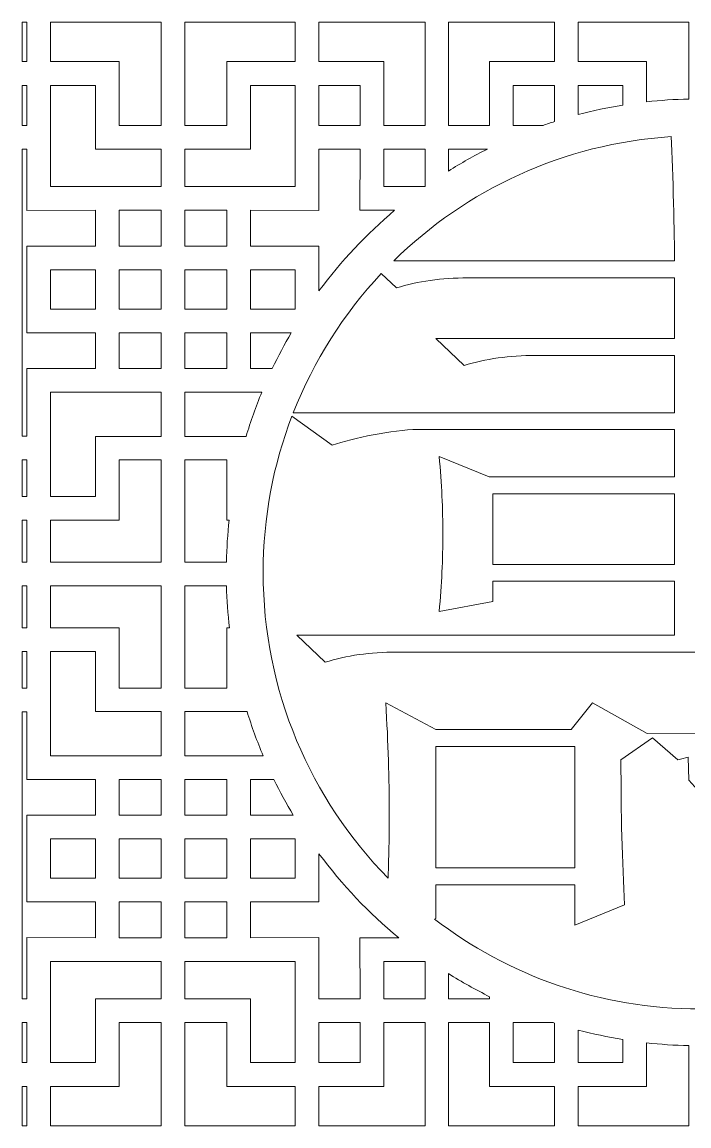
# Model space of a CAD drawing. Header units: centimetres. Extents: x -193 to 324, y -200 to 64.
# Drawn here: x 221.3 to 272, y -110 to -26.1 of the extents above; entities that cross this region are included whole.
import ezdxf

# ---------------------------------------------------------------- set-up
doc = ezdxf.new("R2010")
doc.units = ezdxf.units.CM
doc.header["$MEASUREMENT"] = 0
doc.layers.add('layer 1', color=7, linetype='Continuous')

msp = doc.modelspace()

# ---------------------------------------------------------------- linework, layer by layer
at = {"layer": 'layer 1', "color": 114, "lineweight": 9}
for points, knots in [([(221.34187, -26.0964), (221.34187, -26.0964), (221.70796, -26.09637), (221.70796, -26.09637), (221.70796, -26.09637), (221.70796, -26.09637), (221.70796, -29.10637), (221.70796, -29.10637), (221.70796, -29.10637), (221.70796, -29.10637), (221.34187, -29.10638), (221.34187, -29.10638), (221.34187, -29.10638), (221.34187, -29.10638), (221.34187, -26.0964), (221.34187, -26.0964)], [0, 0, 0, 0, 0.2, 0.2, 0.2, 0.2, 0.4, 0.4, 0.4, 0.4, 0.6, 0.6, 0.6, 0.6, 1, 1, 1, 1]), ([(231.91296, -26.09637), (231.91296, -26.09637), (231.91296, -33.95137), (231.91296, -33.95137), (231.91296, -33.95137), (231.91296, -33.95137), (228.71296, -33.95137), (228.71296, -33.95137), (228.71296, -33.95137), (228.71296, -33.95137), (228.71546, -29.10637), (228.71546, -29.10637), (228.71546, -29.10637), (228.71546, -29.10637), (223.51046, -29.10637), (223.51046, -29.10637), (223.51046, -29.10637), (223.51046, -29.10637), (223.51046, -26.09637), (223.51046, -26.09637), (223.51046, -26.09637), (223.51046, -26.09637), (231.91296, -26.09637), (231.91296, -26.09637)], [0, 0, 0, 0, 0.14285714, 0.14285714, 0.14285714, 0.14285714, 0.28571429, 0.28571429, 0.28571429, 0.28571429, 0.42857143, 0.42857143, 0.42857143, 0.42857143, 0.57142857, 0.57142857, 0.57142857, 0.57142857, 0.71428571, 0.71428571, 0.71428571, 0.71428571, 1, 1, 1, 1]), ([(233.71252, -26.09637), (233.71252, -26.09637), (233.71252, -33.95137), (233.71252, -33.95137), (233.71252, -33.95137), (233.71252, -33.95137), (236.91252, -33.95137), (236.91252, -33.95137), (236.91252, -33.95137), (236.91252, -33.95137), (236.91002, -29.10637), (236.91002, -29.10637), (236.91002, -29.10637), (236.91002, -29.10637), (242.11502, -29.10637), (242.11502, -29.10637), (242.11502, -29.10637), (242.11502, -29.10637), (242.11502, -26.09637), (242.11502, -26.09637), (242.11502, -26.09637), (242.11502, -26.09637), (233.71252, -26.09637), (233.71252, -26.09637)], [0, 0, 0, 0, 0.14285714, 0.14285714, 0.14285714, 0.14285714, 0.28571429, 0.28571429, 0.28571429, 0.28571429, 0.42857143, 0.42857143, 0.42857143, 0.42857143, 0.57142857, 0.57142857, 0.57142857, 0.57142857, 0.71428571, 0.71428571, 0.71428571, 0.71428571, 1, 1, 1, 1]), ([(251.98002, -26.09637), (251.98002, -26.09637), (251.98002, -33.95137), (251.98002, -33.95137), (251.98002, -33.95137), (251.98002, -33.95137), (248.84751, -33.95137), (248.84751, -33.95137), (248.84751, -33.95137), (248.84751, -33.95137), (248.85002, -29.10637), (248.85002, -29.10637), (248.85002, -29.10637), (248.85002, -29.10637), (243.91752, -29.10637), (243.91752, -29.10637), (243.91752, -29.10637), (243.91752, -29.10637), (243.91752, -26.09637), (243.91752, -26.09637), (243.91752, -26.09637), (243.91752, -26.09637), (251.98002, -26.09637), (251.98002, -26.09637)], [0, 0, 0, 0, 0.14285714, 0.14285714, 0.14285714, 0.14285714, 0.28571429, 0.28571429, 0.28571429, 0.28571429, 0.42857143, 0.42857143, 0.42857143, 0.42857143, 0.57142857, 0.57142857, 0.57142857, 0.57142857, 0.71428571, 0.71428571, 0.71428571, 0.71428571, 1, 1, 1, 1]), ([(256.89002, -29.10637), (256.89002, -29.10637), (256.89002, -33.95137), (256.89002, -33.95137), (256.89002, -33.95137), (256.89002, -33.95137), (253.76002, -33.95137), (253.76002, -33.95137), (253.76002, -33.95137), (253.76002, -33.95137), (253.76002, -26.09637), (253.76002, -26.09637), (253.76002, -26.09637), (253.76002, -26.09637), (261.82252, -26.09637), (261.82252, -26.09637), (261.82252, -26.09637), (261.82252, -26.09637), (261.82252, -29.10637), (261.82252, -29.10637), (261.82252, -29.10637), (261.82252, -29.10637), (256.89002, -29.10637), (256.89002, -29.10637)], [0, 0, 0, 0, 0.14285714, 0.14285714, 0.14285714, 0.14285714, 0.28571429, 0.28571429, 0.28571429, 0.28571429, 0.42857143, 0.42857143, 0.42857143, 0.42857143, 0.57142857, 0.57142857, 0.57142857, 0.57142857, 0.71428571, 0.71428571, 0.71428571, 0.71428571, 1, 1, 1, 1]), ([(272.02752, -31.94559), (272.02752, -31.94559), (272.02752, -26.09637), (272.02752, -26.09637), (272.02752, -26.09637), (272.02752, -26.09637), (263.62502, -26.09637), (263.62502, -26.09637), (263.62502, -26.09637), (263.62502, -26.09637), (263.62502, -29.10637), (263.62502, -29.10637), (263.62502, -29.10637), (263.62502, -29.10637), (268.83001, -29.10637), (268.83001, -29.10637), (268.83001, -29.10637), (268.83001, -29.10637), (268.82842, -32.16029), (268.82842, -32.16029), (268.82842, -32.16029), (269.88173, -32.04259), (270.94878, -31.97037), (272.02752, -31.94559)], [0, 0, 0, 0, 0.14285714, 0.14285714, 0.14285714, 0.14285714, 0.28571429, 0.28571429, 0.28571429, 0.28571429, 0.42857143, 0.42857143, 0.42857143, 0.42857143, 0.57142857, 0.57142857, 0.57142857, 0.57142857, 0.71428571, 0.71428571, 0.71428571, 0.71428571, 1, 1, 1, 1]), ([(221.34187, -30.90637), (221.34187, -30.90637), (221.70796, -30.90637), (221.70796, -30.90637), (221.70796, -30.90637), (221.70796, -30.90637), (221.70796, -33.95387), (221.70796, -33.95387), (221.70796, -33.95387), (221.70796, -33.95387), (221.34187, -33.95387), (221.34187, -33.95387), (221.34187, -33.95387), (221.34187, -33.95387), (221.34187, -30.90637), (221.34187, -30.90637)], [0, 0, 0, 0, 0.2, 0.2, 0.2, 0.2, 0.4, 0.4, 0.4, 0.4, 0.6, 0.6, 0.6, 0.6, 1, 1, 1, 1]), ([(226.91296, -35.75387), (226.91296, -35.75387), (231.91296, -35.74887), (231.91296, -35.74887), (231.91296, -35.74887), (231.91296, -35.74887), (231.91296, -38.60887), (231.91296, -38.60887), (231.91296, -38.60887), (231.91296, -38.60887), (223.51046, -38.60887), (223.51046, -38.60887), (223.51046, -38.60887), (223.51046, -38.60887), (223.51046, -30.90637), (223.51046, -30.90637), (223.51046, -30.90637), (223.51046, -30.90637), (226.91296, -30.90637), (226.91296, -30.90637), (226.91296, -30.90637), (226.91296, -30.90637), (226.91296, -35.75387), (226.91296, -35.75387)], [0, 0, 0, 0, 0.14285714, 0.14285714, 0.14285714, 0.14285714, 0.28571429, 0.28571429, 0.28571429, 0.28571429, 0.42857143, 0.42857143, 0.42857143, 0.42857143, 0.57142857, 0.57142857, 0.57142857, 0.57142857, 0.71428571, 0.71428571, 0.71428571, 0.71428571, 1, 1, 1, 1]), ([(238.71252, -35.75387), (238.71252, -35.75387), (233.71252, -35.74887), (233.71252, -35.74887), (233.71252, -35.74887), (233.71252, -35.74887), (233.71252, -38.60887), (233.71252, -38.60887), (233.71252, -38.60887), (233.71252, -38.60887), (242.11502, -38.60887), (242.11502, -38.60887), (242.11502, -38.60887), (242.11502, -38.60887), (242.11502, -30.90637), (242.11502, -30.90637), (242.11502, -30.90637), (242.11502, -30.90637), (238.71252, -30.90637), (238.71252, -30.90637), (238.71252, -30.90637), (238.71252, -30.90637), (238.71252, -35.75387), (238.71252, -35.75387)], [0, 0, 0, 0, 0.14285714, 0.14285714, 0.14285714, 0.14285714, 0.28571429, 0.28571429, 0.28571429, 0.28571429, 0.42857143, 0.42857143, 0.42857143, 0.42857143, 0.57142857, 0.57142857, 0.57142857, 0.57142857, 0.71428571, 0.71428571, 0.71428571, 0.71428571, 1, 1, 1, 1]), ([(247.05002, -33.95387), (247.05002, -33.95387), (243.91752, -33.95387), (243.91752, -33.95387), (243.91752, -33.95387), (243.91752, -33.95387), (243.91752, -30.90637), (243.91752, -30.90637), (243.91752, -30.90637), (243.91752, -30.90637), (247.05002, -30.90637), (247.05002, -30.90637), (247.05002, -30.90637), (247.05002, -30.90637), (247.05002, -33.95387), (247.05002, -33.95387)], [0, 0, 0, 0, 0.2, 0.2, 0.2, 0.2, 0.4, 0.4, 0.4, 0.4, 0.6, 0.6, 0.6, 0.6, 1, 1, 1, 1]), ([(261.82455, -33.66255), (261.82455, -33.66255), (261.82252, -30.90637), (261.82252, -30.90637), (261.82252, -30.90637), (261.82252, -30.90637), (258.69002, -30.90637), (258.69002, -30.90637), (258.69002, -30.90637), (258.69002, -30.90637), (258.69002, -33.95387), (258.69002, -33.95387), (258.69002, -33.95387), (258.69002, -33.95387), (260.95829, -33.95387), (260.95829, -33.95387), (260.95829, -33.95387), (261.2454, -33.85321), (261.53418, -33.75608), (261.82455, -33.66255)], [0, 0, 0, 0, 0.16666667, 0.16666667, 0.16666667, 0.16666667, 0.33333333, 0.33333333, 0.33333333, 0.33333333, 0.5, 0.5, 0.5, 0.5, 0.66666667, 0.66666667, 0.66666667, 0.66666667, 1, 1, 1, 1]), ([(267.02752, -32.4079), (265.87457, -32.59612), (264.74001, -32.83895), (263.6266, -33.13398), (263.6266, -33.13398), (263.6266, -33.13398), (263.62502, -30.90637), (263.62502, -30.90637), (263.62502, -30.90637), (263.62502, -30.90637), (267.02752, -30.90637), (267.02752, -30.90637), (267.02752, -30.90637), (267.02752, -30.90637), (267.02752, -32.4079), (267.02752, -32.4079)], [0, 0, 0, 0, 0.2, 0.2, 0.2, 0.2, 0.4, 0.4, 0.4, 0.4, 0.6, 0.6, 0.6, 0.6, 1, 1, 1, 1]), ([(270.68784, -34.80647), (270.83385, -37.48678), (270.94625, -42.45792), (270.94625, -44.25789), (270.94625, -44.25789), (270.94625, -44.25789), (249.59953, -44.25777), (249.59953, -44.25777), (249.59953, -44.25777), (255.10648, -38.8452), (262.49242, -35.33827), (270.68784, -34.80647)], [0, 0, 0, 0, 0.25, 0.25, 0.25, 0.25, 0.5, 0.5, 0.5, 0.5, 1, 1, 1, 1]), ([(221.34187, -35.74884), (221.34187, -35.74884), (221.70796, -35.74887), (221.70796, -35.74887), (221.70796, -35.74887), (221.70796, -35.74887), (221.70796, -40.41137), (221.70796, -40.41137), (221.70796, -40.41137), (221.70796, -40.41137), (226.91296, -40.40888), (226.91296, -40.40888), (226.91296, -40.40888), (226.91296, -40.40888), (226.91296, -43.12888), (226.91296, -43.12888), (226.91296, -43.12888), (226.91296, -43.12888), (221.70796, -43.12887), (221.70796, -43.12887), (221.70796, -43.12887), (221.70796, -43.12887), (221.70796, -49.72388), (221.70796, -49.72388), (221.70796, -49.72388), (221.70796, -49.72388), (226.91296, -49.72387), (226.91296, -49.72387), (226.91296, -49.72387), (226.91296, -49.72387), (226.91296, -52.43638), (226.91296, -52.43638), (226.91296, -52.43638), (226.91296, -52.43638), (221.70796, -52.43638), (221.70796, -52.43638), (221.70796, -52.43638), (221.70796, -52.43638), (221.70796, -57.57388), (221.70796, -57.57388), (221.70796, -57.57388), (221.70796, -57.57388), (221.34187, -57.57388), (221.34187, -57.57388), (221.34187, -57.57388), (221.34187, -57.57388), (221.34187, -35.74884), (221.34187, -35.74884)], [0, 0, 0, 0, 0.07692308, 0.07692308, 0.07692308, 0.07692308, 0.15384615, 0.15384615, 0.15384615, 0.15384615, 0.23076923, 0.23076923, 0.23076923, 0.23076923, 0.30769231, 0.30769231, 0.30769231, 0.30769231, 0.38461538, 0.38461538, 0.38461538, 0.38461538, 0.46153846, 0.46153846, 0.46153846, 0.46153846, 0.53846154, 0.53846154, 0.53846154, 0.53846154, 0.61538462, 0.61538462, 0.61538462, 0.61538462, 0.69230769, 0.69230769, 0.69230769, 0.69230769, 0.76923077, 0.76923077, 0.76923077, 0.76923077, 0.84615385, 0.84615385, 0.84615385, 0.84615385, 1, 1, 1, 1]), ([(249.6703, -40.40888), (249.6703, -40.40888), (247.03255, -40.40888), (247.03255, -40.40888), (247.03255, -40.40888), (247.03255, -40.40888), (247.04502, -35.74887), (247.04502, -35.74887), (247.04502, -35.74887), (247.04502, -35.74887), (243.91752, -35.74887), (243.91752, -35.74887), (243.91752, -35.74887), (243.91752, -35.74887), (243.91752, -40.41137), (243.91752, -40.41137), (243.91752, -40.41137), (243.91752, -40.41137), (238.71252, -40.40888), (238.71252, -40.40888), (238.71252, -40.40888), (238.71252, -40.40888), (238.71252, -43.12888), (238.71252, -43.12888), (238.71252, -43.12888), (238.71252, -43.12888), (243.91752, -43.12887), (243.91752, -43.12887), (243.91752, -43.12887), (243.91752, -43.12887), (243.9175, -46.5387), (243.9175, -46.5387), (243.9175, -46.5387), (245.59121, -44.27803), (247.5234, -42.2202), (249.6703, -40.40888)], [0, 0, 0, 0, 0.1, 0.1, 0.1, 0.1, 0.2, 0.2, 0.2, 0.2, 0.3, 0.3, 0.3, 0.3, 0.4, 0.4, 0.4, 0.4, 0.5, 0.5, 0.5, 0.5, 0.6, 0.6, 0.6, 0.6, 0.7, 0.7, 0.7, 0.7, 0.8, 0.8, 0.8, 0.8, 1, 1, 1, 1]), ([(251.98002, -38.61137), (251.98002, -38.61137), (248.84752, -38.61137), (248.84752, -38.61137), (248.84752, -38.61137), (248.84752, -38.61137), (248.84752, -35.75387), (248.84752, -35.75387), (248.84752, -35.75387), (248.84752, -35.75387), (251.98002, -35.75387), (251.98002, -35.75387), (251.98002, -35.75387), (251.98002, -35.75387), (251.98002, -38.61137), (251.98002, -38.61137)], [0, 0, 0, 0, 0.2, 0.2, 0.2, 0.2, 0.4, 0.4, 0.4, 0.4, 0.6, 0.6, 0.6, 0.6, 1, 1, 1, 1]), ([(256.72032, -35.75383), (256.72032, -35.75383), (253.76002, -35.75387), (253.76002, -35.75387), (253.76002, -35.75387), (253.76002, -35.75387), (253.75999, -37.42249), (253.75999, -37.42249), (253.75999, -37.42249), (254.71742, -36.82153), (255.70514, -36.26436), (256.72032, -35.75383)], [0, 0, 0, 0, 0.25, 0.25, 0.25, 0.25, 0.5, 0.5, 0.5, 0.5, 1, 1, 1, 1]), ([(228.71296, -43.13137), (228.71296, -43.13137), (231.91296, -43.13137), (231.91296, -43.13137), (231.91296, -43.13137), (231.91296, -43.13137), (231.91296, -40.40888), (231.91296, -40.40888), (231.91296, -40.40888), (231.91296, -40.40888), (228.71296, -40.40888), (228.71296, -40.40888), (228.71296, -40.40888), (228.71296, -40.40888), (228.71296, -43.13137), (228.71296, -43.13137)], [0, 0, 0, 0, 0.2, 0.2, 0.2, 0.2, 0.4, 0.4, 0.4, 0.4, 0.6, 0.6, 0.6, 0.6, 1, 1, 1, 1]), ([(236.91252, -43.13137), (236.91252, -43.13137), (233.71252, -43.13137), (233.71252, -43.13137), (233.71252, -43.13137), (233.71252, -43.13137), (233.71252, -40.40888), (233.71252, -40.40888), (233.71252, -40.40888), (233.71252, -40.40888), (236.91252, -40.40888), (236.91252, -40.40888), (236.91252, -40.40888), (236.91252, -40.40888), (236.91252, -43.13137), (236.91252, -43.13137)], [0, 0, 0, 0, 0.2, 0.2, 0.2, 0.2, 0.4, 0.4, 0.4, 0.4, 0.6, 0.6, 0.6, 0.6, 1, 1, 1, 1]), ([(223.51046, -47.92387), (223.51046, -47.92387), (226.91796, -47.92387), (226.91796, -47.92387), (226.91796, -47.92387), (226.91796, -47.92387), (226.91796, -44.93388), (226.91796, -44.93388), (226.91796, -44.93388), (226.91796, -44.93388), (223.51046, -44.93388), (223.51046, -44.93388), (223.51046, -44.93388), (223.51046, -44.93388), (223.51046, -47.92387), (223.51046, -47.92387)], [0, 0, 0, 0, 0.2, 0.2, 0.2, 0.2, 0.4, 0.4, 0.4, 0.4, 0.6, 0.6, 0.6, 0.6, 1, 1, 1, 1]), ([(228.71296, -47.92387), (228.71296, -47.92387), (231.91296, -47.92387), (231.91296, -47.92387), (231.91296, -47.92387), (231.91296, -47.92387), (231.91296, -44.92888), (231.91296, -44.92888), (231.91296, -44.92888), (231.91296, -44.92888), (228.71296, -44.92888), (228.71296, -44.92888), (228.71296, -44.92888), (228.71296, -44.92888), (228.71296, -47.92387), (228.71296, -47.92387)], [0, 0, 0, 0, 0.2, 0.2, 0.2, 0.2, 0.4, 0.4, 0.4, 0.4, 0.6, 0.6, 0.6, 0.6, 1, 1, 1, 1]), ([(236.91252, -47.92387), (236.91252, -47.92387), (233.71252, -47.92387), (233.71252, -47.92387), (233.71252, -47.92387), (233.71252, -47.92387), (233.71252, -44.92888), (233.71252, -44.92888), (233.71252, -44.92888), (233.71252, -44.92888), (236.91252, -44.92888), (236.91252, -44.92888), (236.91252, -44.92888), (236.91252, -44.92888), (236.91252, -47.92387), (236.91252, -47.92387)], [0, 0, 0, 0, 0.2, 0.2, 0.2, 0.2, 0.4, 0.4, 0.4, 0.4, 0.6, 0.6, 0.6, 0.6, 1, 1, 1, 1]), ([(242.11502, -47.92387), (242.11502, -47.92387), (238.70752, -47.92387), (238.70752, -47.92387), (238.70752, -47.92387), (238.70752, -47.92387), (238.70752, -44.93388), (238.70752, -44.93388), (238.70752, -44.93388), (238.70752, -44.93388), (242.11502, -44.93388), (242.11502, -44.93388), (242.11502, -44.93388), (242.11502, -44.93388), (242.11502, -47.92387), (242.11502, -47.92387)], [0, 0, 0, 0, 0.2, 0.2, 0.2, 0.2, 0.4, 0.4, 0.4, 0.4, 0.6, 0.6, 0.6, 0.6, 1, 1, 1, 1]), ([(241.95904, -55.79782), (241.95904, -55.79782), (270.94625, -55.79782), (270.94625, -55.79782), (270.94625, -55.79782), (270.94625, -55.79782), (270.94625, -51.44437), (270.94625, -51.44437), (270.94625, -51.44437), (270.94625, -51.44437), (260.37716, -51.44437), (260.37716, -51.44437), (260.37716, -51.44437), (258.38823, -51.44437), (256.58431, -51.69595), (254.95385, -52.21005), (254.95385, -52.21005), (254.95385, -52.21005), (252.79146, -50.16459), (252.79146, -50.16459), (252.79146, -50.16459), (252.79146, -50.16459), (270.94625, -50.16459), (270.94625, -50.16459), (270.94625, -50.16459), (270.94625, -50.16459), (270.94625, -45.54862), (270.94625, -45.54862), (270.94625, -45.54862), (270.94625, -45.54862), (255.23138, -45.54862), (255.23138, -45.54862), (255.23138, -45.54862), (253.24244, -45.54862), (251.42696, -45.8002), (249.80807, -46.3143), (249.80807, -46.3143), (249.80807, -46.3143), (248.65573, -45.22367), (248.65573, -45.22367), (248.65573, -45.22367), (245.80042, -48.26643), (243.51199, -51.84738), (241.95904, -55.79782)], [0, 0, 0, 0, 0.08333333, 0.08333333, 0.08333333, 0.08333333, 0.16666667, 0.16666667, 0.16666667, 0.16666667, 0.25, 0.25, 0.25, 0.25, 0.33333333, 0.33333333, 0.33333333, 0.33333333, 0.41666667, 0.41666667, 0.41666667, 0.41666667, 0.5, 0.5, 0.5, 0.5, 0.58333333, 0.58333333, 0.58333333, 0.58333333, 0.66666667, 0.66666667, 0.66666667, 0.66666667, 0.75, 0.75, 0.75, 0.75, 0.83333333, 0.83333333, 0.83333333, 0.83333333, 1, 1, 1, 1]), ([(228.71296, -52.43887), (228.71296, -52.43887), (231.91296, -52.43887), (231.91296, -52.43887), (231.91296, -52.43887), (231.91296, -52.43887), (231.91296, -49.72387), (231.91296, -49.72387), (231.91296, -49.72387), (231.91296, -49.72387), (228.71296, -49.72387), (228.71296, -49.72387), (228.71296, -49.72387), (228.71296, -49.72387), (228.71296, -52.43887), (228.71296, -52.43887)], [0, 0, 0, 0, 0.2, 0.2, 0.2, 0.2, 0.4, 0.4, 0.4, 0.4, 0.6, 0.6, 0.6, 0.6, 1, 1, 1, 1]), ([(236.91252, -52.43887), (236.91252, -52.43887), (233.71252, -52.43887), (233.71252, -52.43887), (233.71252, -52.43887), (233.71252, -52.43887), (233.71252, -49.72387), (233.71252, -49.72387), (233.71252, -49.72387), (233.71252, -49.72387), (236.91252, -49.72387), (236.91252, -49.72387), (236.91252, -49.72387), (236.91252, -49.72387), (236.91252, -52.43887), (236.91252, -52.43887)], [0, 0, 0, 0, 0.2, 0.2, 0.2, 0.2, 0.4, 0.4, 0.4, 0.4, 0.6, 0.6, 0.6, 0.6, 1, 1, 1, 1]), ([(241.81072, -49.72383), (241.81072, -49.72383), (238.71252, -49.72387), (238.71252, -49.72387), (238.71252, -49.72387), (238.71252, -49.72387), (238.71252, -52.43638), (238.71252, -52.43638), (238.71252, -52.43638), (238.71252, -52.43638), (240.36875, -52.43638), (240.36875, -52.43638), (240.36875, -52.43638), (240.81163, -51.50961), (241.29298, -50.60473), (241.81072, -49.72383)], [0, 0, 0, 0, 0.2, 0.2, 0.2, 0.2, 0.4, 0.4, 0.4, 0.4, 0.6, 0.6, 0.6, 0.6, 1, 1, 1, 1]), ([(223.51046, -54.23888), (223.51046, -54.23888), (223.51046, -62.16387), (223.51046, -62.16387), (223.51046, -62.16387), (223.51046, -62.16387), (226.91449, -62.16387), (226.91449, -62.16387), (226.91449, -62.16387), (226.91449, -62.16387), (226.91296, -57.60762), (226.91296, -57.60762), (226.91296, -57.60762), (226.91296, -57.60762), (231.91296, -57.60762), (231.91296, -57.60762), (231.91296, -57.60762), (231.91296, -57.60762), (231.91296, -54.23888), (231.91296, -54.23888), (231.91296, -54.23888), (231.91296, -54.23888), (223.51046, -54.23888), (223.51046, -54.23888)], [0, 0, 0, 0, 0.14285714, 0.14285714, 0.14285714, 0.14285714, 0.28571429, 0.28571429, 0.28571429, 0.28571429, 0.42857143, 0.42857143, 0.42857143, 0.42857143, 0.57142857, 0.57142857, 0.57142857, 0.57142857, 0.71428571, 0.71428571, 0.71428571, 0.71428571, 1, 1, 1, 1]), ([(239.56758, -54.23884), (239.56758, -54.23884), (233.71252, -54.23888), (233.71252, -54.23888), (233.71252, -54.23888), (233.71252, -54.23888), (233.71252, -57.60762), (233.71252, -57.60762), (233.71252, -57.60762), (233.71252, -57.60762), (238.37338, -57.60763), (238.37338, -57.60763), (238.37338, -57.60763), (238.71672, -56.4596), (239.11585, -55.33563), (239.56758, -54.23884)], [0, 0, 0, 0, 0.2, 0.2, 0.2, 0.2, 0.4, 0.4, 0.4, 0.4, 0.6, 0.6, 0.6, 0.6, 1, 1, 1, 1]), ([(241.86105, -56.05017), (240.44517, -59.74062), (239.66921, -63.74784), (239.66921, -67.93592), (239.66921, -67.93592), (239.66921, -76.98989), (243.29544, -85.19863), (249.17445, -91.18865), (249.17445, -91.18865), (249.23373, -89.27847), (249.26458, -87.60962), (249.26458, -86.18448), (249.26458, -86.18448), (249.26458, -83.70149), (249.17207, -80.92314), (248.99861, -77.84948), (248.99861, -77.84948), (248.99861, -77.84948), (252.79146, -79.89494), (252.79146, -79.89494), (252.79146, -79.89494), (252.79146, -79.89494), (263.08303, -79.89494), (263.08303, -79.89494), (263.08303, -79.89494), (263.08303, -79.89494), (264.71349, -77.84948), (264.71349, -77.84948), (264.71349, -77.84948), (264.71349, -77.84948), (268.88091, -80.18392), (268.88091, -80.18392), (268.88091, -80.18392), (268.88091, -80.18392), (288.02563, -80.15746), (288.02563, -80.15746), (288.02563, -80.15746), (288.02563, -78.4085), (287.85691, -75.86062), (287.68452, -73.99918), (287.68452, -73.99918), (287.68452, -73.99918), (249.80807, -73.99919), (249.80807, -73.99919), (249.80807, -73.99919), (247.81914, -73.99919), (246.01522, -74.26171), (244.38475, -74.77581), (244.38475, -74.77581), (244.38475, -74.77581), (242.22237, -72.7194), (242.22237, -72.7194), (242.22237, -72.7194), (242.22237, -72.7194), (270.94625, -72.7194), (270.94625, -72.7194), (270.94625, -72.7194), (270.94625, -72.7194), (270.94625, -68.61753), (270.94625, -68.61753), (270.94625, -68.61753), (270.94625, -68.61753), (257.12779, -68.61753), (257.12779, -68.61753), (257.12779, -68.61753), (257.12779, -68.61753), (257.12779, -70.15984), (257.12779, -70.15984), (257.12779, -70.15984), (257.12779, -70.15984), (253.05742, -70.92552), (253.05742, -70.92552), (253.05742, -70.92552), (253.24244, -68.86912), (253.33495, -66.91116), (253.33495, -65.02976), (253.33495, -65.02976), (253.33495, -63.14837), (253.24244, -61.17948), (253.05742, -59.13401), (253.05742, -59.13401), (253.05742, -59.13401), (256.85027, -60.66537), (256.85027, -60.66537), (256.85027, -60.66537), (256.85027, -60.66537), (270.94625, -60.66537), (270.94625, -60.66537), (270.94625, -60.66537), (270.94625, -60.66537), (270.94625, -57.07761), (270.94625, -57.07761), (270.94625, -57.07761), (270.94625, -57.07761), (251.42696, -57.07761), (251.42696, -57.07761), (251.42696, -57.07761), (249.44961, -57.07761), (246.53827, -57.75107), (244.91938, -58.26517), (244.91938, -58.26517), (244.91938, -58.26517), (241.86105, -56.05017), (241.86105, -56.05017)], [0, 0, 0, 0, 0.03703704, 0.03703704, 0.03703704, 0.03703704, 0.07407407, 0.07407407, 0.07407407, 0.07407407, 0.11111111, 0.11111111, 0.11111111, 0.11111111, 0.14814815, 0.14814815, 0.14814815, 0.14814815, 0.18518519, 0.18518519, 0.18518519, 0.18518519, 0.22222222, 0.22222222, 0.22222222, 0.22222222, 0.25925926, 0.25925926, 0.25925926, 0.25925926, 0.2962963, 0.2962963, 0.2962963, 0.2962963, 0.33333333, 0.33333333, 0.33333333, 0.33333333, 0.37037037, 0.37037037, 0.37037037, 0.37037037, 0.40740741, 0.40740741, 0.40740741, 0.40740741, 0.44444444, 0.44444444, 0.44444444, 0.44444444, 0.48148148, 0.48148148, 0.48148148, 0.48148148, 0.51851852, 0.51851852, 0.51851852, 0.51851852, 0.55555556, 0.55555556, 0.55555556, 0.55555556, 0.59259259, 0.59259259, 0.59259259, 0.59259259, 0.62962963, 0.62962963, 0.62962963, 0.62962963, 0.66666667, 0.66666667, 0.66666667, 0.66666667, 0.7037037, 0.7037037, 0.7037037, 0.7037037, 0.74074074, 0.74074074, 0.74074074, 0.74074074, 0.77777778, 0.77777778, 0.77777778, 0.77777778, 0.81481481, 0.81481481, 0.81481481, 0.81481481, 0.85185185, 0.85185185, 0.85185185, 0.85185185, 0.88888889, 0.88888889, 0.88888889, 0.88888889, 0.92592593, 0.92592593, 0.92592593, 0.92592593, 1, 1, 1, 1]), ([(221.34187, -59.37387), (221.34187, -59.37387), (221.70796, -59.37387), (221.70796, -59.37387), (221.70796, -59.37387), (221.70796, -59.37387), (221.70796, -62.16387), (221.70796, -62.16387), (221.70796, -62.16387), (221.70796, -62.16387), (221.34187, -62.16388), (221.34187, -62.16388), (221.34187, -62.16388), (221.34187, -62.16388), (221.34187, -59.37387), (221.34187, -59.37387)], [0, 0, 0, 0, 0.2, 0.2, 0.2, 0.2, 0.4, 0.4, 0.4, 0.4, 0.6, 0.6, 0.6, 0.6, 1, 1, 1, 1]), ([(231.91296, -67.16387), (231.91296, -67.16387), (231.91296, -59.37387), (231.91296, -59.37387), (231.91296, -59.37387), (231.91296, -59.37387), (228.71546, -59.37387), (228.71546, -59.37387), (228.71546, -59.37387), (228.71546, -59.37387), (228.71546, -63.96387), (228.71546, -63.96387), (228.71546, -63.96387), (228.71546, -63.96387), (223.50796, -63.96387), (223.50796, -63.96387), (223.50796, -63.96387), (223.50796, -63.96387), (223.50796, -67.16387), (223.50796, -67.16387), (223.50796, -67.16387), (223.50796, -67.16387), (231.91296, -67.16387), (231.91296, -67.16387)], [0, 0, 0, 0, 0.14285714, 0.14285714, 0.14285714, 0.14285714, 0.28571429, 0.28571429, 0.28571429, 0.28571429, 0.42857143, 0.42857143, 0.42857143, 0.42857143, 0.57142857, 0.57142857, 0.57142857, 0.57142857, 0.71428571, 0.71428571, 0.71428571, 0.71428571, 1, 1, 1, 1]), ([(236.87733, -67.1639), (236.87733, -67.1639), (233.71252, -67.16387), (233.71252, -67.16387), (233.71252, -67.16387), (233.71252, -67.16387), (233.71252, -59.37387), (233.71252, -59.37387), (233.71252, -59.37387), (233.71252, -59.37387), (236.91002, -59.37387), (236.91002, -59.37387), (236.91002, -59.37387), (236.91002, -59.37387), (236.91002, -63.96387), (236.91002, -63.96387), (236.91002, -63.96387), (236.91002, -63.96387), (237.08597, -63.96386), (237.08597, -63.96386), (237.08597, -63.96386), (236.97027, -65.01754), (236.90004, -66.08489), (236.87733, -67.1639)], [0, 0, 0, 0, 0.14285714, 0.14285714, 0.14285714, 0.14285714, 0.28571429, 0.28571429, 0.28571429, 0.28571429, 0.42857143, 0.42857143, 0.42857143, 0.42857143, 0.57142857, 0.57142857, 0.57142857, 0.57142857, 0.71428571, 0.71428571, 0.71428571, 0.71428571, 1, 1, 1, 1]), ([(257.12779, -61.9561), (257.12779, -61.9561), (270.94625, -61.9561), (270.94625, -61.9561), (270.94625, -61.9561), (270.94625, -61.9561), (270.94625, -67.33775), (270.94625, -67.33775), (270.94625, -67.33775), (270.94625, -67.33775), (257.12779, -67.33775), (257.12779, -67.33775), (257.12779, -67.33775), (257.12779, -67.33775), (257.12779, -61.9561), (257.12779, -61.9561)], [0, 0, 0, 0, 0.2, 0.2, 0.2, 0.2, 0.4, 0.4, 0.4, 0.4, 0.6, 0.6, 0.6, 0.6, 1, 1, 1, 1]), ([(221.34187, -63.96384), (221.34187, -63.96384), (221.70796, -63.96387), (221.70796, -63.96387), (221.70796, -63.96387), (221.70796, -63.96387), (221.70796, -67.16387), (221.70796, -67.16387), (221.70796, -67.16387), (221.70796, -67.16387), (221.34187, -67.16387), (221.34187, -67.16387), (221.34187, -67.16387), (221.34187, -67.16387), (221.34187, -63.96384), (221.34187, -63.96384)], [0, 0, 0, 0, 0.2, 0.2, 0.2, 0.2, 0.4, 0.4, 0.4, 0.4, 0.6, 0.6, 0.6, 0.6, 1, 1, 1, 1]), ([(221.34187, -68.96266), (221.34187, -68.96266), (221.70796, -68.96267), (221.70796, -68.96267), (221.70796, -68.96267), (221.70796, -68.96267), (221.70796, -72.16267), (221.70796, -72.16267), (221.70796, -72.16267), (221.70796, -72.16267), (221.34187, -72.16267), (221.34187, -72.16267), (221.34187, -72.16267), (221.34187, -72.16267), (221.34187, -68.96266), (221.34187, -68.96266)], [0, 0, 0, 0, 0.2, 0.2, 0.2, 0.2, 0.4, 0.4, 0.4, 0.4, 0.6, 0.6, 0.6, 0.6, 1, 1, 1, 1]), ([(231.91296, -68.96267), (231.91296, -68.96267), (231.91296, -76.75267), (231.91296, -76.75267), (231.91296, -76.75267), (231.91296, -76.75267), (228.71546, -76.75267), (228.71546, -76.75267), (228.71546, -76.75267), (228.71546, -76.75267), (228.71546, -72.16267), (228.71546, -72.16267), (228.71546, -72.16267), (228.71546, -72.16267), (223.50796, -72.16267), (223.50796, -72.16267), (223.50796, -72.16267), (223.50796, -72.16267), (223.50796, -68.96267), (223.50796, -68.96267), (223.50796, -68.96267), (223.50796, -68.96267), (231.91296, -68.96267), (231.91296, -68.96267)], [0, 0, 0, 0, 0.14285714, 0.14285714, 0.14285714, 0.14285714, 0.28571429, 0.28571429, 0.28571429, 0.28571429, 0.42857143, 0.42857143, 0.42857143, 0.42857143, 0.57142857, 0.57142857, 0.57142857, 0.57142857, 0.71428571, 0.71428571, 0.71428571, 0.71428571, 1, 1, 1, 1]), ([(236.88359, -68.96268), (236.88359, -68.96268), (233.71252, -68.96267), (233.71252, -68.96267), (233.71252, -68.96267), (233.71252, -68.96267), (233.71252, -76.75267), (233.71252, -76.75267), (233.71252, -76.75267), (233.71252, -76.75267), (236.91002, -76.75267), (236.91002, -76.75267), (236.91002, -76.75267), (236.91002, -76.75267), (236.91002, -72.16267), (236.91002, -72.16267), (236.91002, -72.16267), (236.91002, -72.16267), (237.11485, -72.16269), (237.11485, -72.16269), (237.11485, -72.16269), (236.99159, -71.10923), (236.91384, -70.04187), (236.88359, -68.96268)], [0, 0, 0, 0, 0.14285714, 0.14285714, 0.14285714, 0.14285714, 0.28571429, 0.28571429, 0.28571429, 0.28571429, 0.42857143, 0.42857143, 0.42857143, 0.42857143, 0.57142857, 0.57142857, 0.57142857, 0.57142857, 0.71428571, 0.71428571, 0.71428571, 0.71428571, 1, 1, 1, 1]), ([(221.34187, -73.96269), (221.34187, -73.96269), (221.70796, -73.96267), (221.70796, -73.96267), (221.70796, -73.96267), (221.70796, -73.96267), (221.70796, -76.75267), (221.70796, -76.75267), (221.70796, -76.75267), (221.70796, -76.75267), (221.34187, -76.75267), (221.34187, -76.75267), (221.34187, -76.75267), (221.34187, -76.75267), (221.34187, -73.96269), (221.34187, -73.96269)], [0, 0, 0, 0, 0.2, 0.2, 0.2, 0.2, 0.4, 0.4, 0.4, 0.4, 0.6, 0.6, 0.6, 0.6, 1, 1, 1, 1]), ([(223.51046, -81.88766), (223.51046, -81.88766), (223.51046, -73.96267), (223.51046, -73.96267), (223.51046, -73.96267), (223.51046, -73.96267), (226.91449, -73.96267), (226.91449, -73.96267), (226.91449, -73.96267), (226.91449, -73.96267), (226.91296, -78.51892), (226.91296, -78.51892), (226.91296, -78.51892), (226.91296, -78.51892), (231.91296, -78.51892), (231.91296, -78.51892), (231.91296, -78.51892), (231.91296, -78.51892), (231.91296, -81.88766), (231.91296, -81.88766), (231.91296, -81.88766), (231.91296, -81.88766), (223.51046, -81.88766), (223.51046, -81.88766)], [0, 0, 0, 0, 0.14285714, 0.14285714, 0.14285714, 0.14285714, 0.28571429, 0.28571429, 0.28571429, 0.28571429, 0.42857143, 0.42857143, 0.42857143, 0.42857143, 0.57142857, 0.57142857, 0.57142857, 0.57142857, 0.71428571, 0.71428571, 0.71428571, 0.71428571, 1, 1, 1, 1]), ([(221.34187, -78.55269), (221.34187, -78.55269), (221.70796, -78.55266), (221.70796, -78.55266), (221.70796, -78.55266), (221.70796, -78.55266), (221.70796, -83.69016), (221.70796, -83.69016), (221.70796, -83.69016), (221.70796, -83.69016), (226.91296, -83.69016), (226.91296, -83.69016), (226.91296, -83.69016), (226.91296, -83.69016), (226.91296, -86.40267), (226.91296, -86.40267), (226.91296, -86.40267), (226.91296, -86.40267), (221.70796, -86.40266), (221.70796, -86.40266), (221.70796, -86.40266), (221.70796, -86.40266), (221.70796, -92.99767), (221.70796, -92.99767), (221.70796, -92.99767), (221.70796, -92.99767), (226.91296, -92.99766), (226.91296, -92.99766), (226.91296, -92.99766), (226.91296, -92.99766), (226.91296, -95.71766), (226.91296, -95.71766), (226.91296, -95.71766), (226.91296, -95.71766), (221.70796, -95.71517), (221.70796, -95.71517), (221.70796, -95.71517), (221.70796, -95.71517), (221.70796, -100.37767), (221.70796, -100.37767), (221.70796, -100.37767), (221.70796, -100.37767), (221.34187, -100.37767), (221.34187, -100.37767), (221.34187, -100.37767), (221.34187, -100.37767), (221.34187, -78.55269), (221.34187, -78.55269)], [0, 0, 0, 0, 0.07692308, 0.07692308, 0.07692308, 0.07692308, 0.15384615, 0.15384615, 0.15384615, 0.15384615, 0.23076923, 0.23076923, 0.23076923, 0.23076923, 0.30769231, 0.30769231, 0.30769231, 0.30769231, 0.38461538, 0.38461538, 0.38461538, 0.38461538, 0.46153846, 0.46153846, 0.46153846, 0.46153846, 0.53846154, 0.53846154, 0.53846154, 0.53846154, 0.61538462, 0.61538462, 0.61538462, 0.61538462, 0.69230769, 0.69230769, 0.69230769, 0.69230769, 0.76923077, 0.76923077, 0.76923077, 0.76923077, 0.84615385, 0.84615385, 0.84615385, 0.84615385, 1, 1, 1, 1]), ([(238.45058, -78.51893), (238.45058, -78.51893), (233.71252, -78.51892), (233.71252, -78.51892), (233.71252, -78.51892), (233.71252, -78.51892), (233.71252, -81.88766), (233.71252, -81.88766), (233.71252, -81.88766), (233.71252, -81.88766), (239.67359, -81.88766), (239.67359, -81.88766), (239.67359, -81.88766), (239.21212, -80.7913), (238.80338, -79.66733), (238.45058, -78.51893)], [0, 0, 0, 0, 0.2, 0.2, 0.2, 0.2, 0.4, 0.4, 0.4, 0.4, 0.6, 0.6, 0.6, 0.6, 1, 1, 1, 1]), ([(252.68826, -94.29838), (258.28148, -98.58693), (265.27827, -101.13592), (272.86921, -101.13592), (272.86921, -101.13592), (277.67802, -101.13592), (282.24841, -100.11296), (286.37456, -98.27284), (286.37456, -98.27284), (285.7819, -95.92246), (282.89788, -94.24461), (277.72249, -93.22875), (277.72249, -93.22875), (277.72249, -93.22875), (277.72249, -92.20055), (277.72249, -92.20055), (277.72249, -92.20055), (277.86386, -92.21359), (278.00369, -92.22638), (278.14191, -92.23891), (278.14191, -92.23891), (277.72226, -91.9439), (277.3216, -91.20459), (276.91305, -90.28635), (276.91305, -90.28635), (276.18736, -88.6553), (274.55408, -86.47981), (272.03323, -83.74523), (272.03323, -83.74523), (272.03323, -83.74523), (271.99329, -81.98011), (271.99329, -81.98011), (271.99329, -81.98011), (271.72863, -82.04795), (271.46827, -82.12219), (271.21221, -82.20293), (271.21221, -82.20293), (271.21221, -82.20293), (269.26955, -80.5205), (269.26955, -80.5205), (269.26955, -80.5205), (269.26955, -80.5205), (266.87588, -82.20293), (266.87588, -82.20293), (266.87588, -82.20293), (266.87588, -86.3048), (266.96838, -89.98007), (267.15341, -93.22875), (267.15341, -93.22875), (267.15341, -93.22875), (263.36056, -94.77106), (263.36056, -94.77106), (263.36056, -94.77106), (263.36056, -94.77106), (263.36056, -91.68645), (263.36056, -91.68645), (263.36056, -91.68645), (263.36056, -91.68645), (252.79146, -91.68645), (252.79146, -91.68645), (252.79146, -91.68645), (252.79146, -91.68645), (252.79146, -94.25696), (252.79146, -94.25696), (252.79146, -94.25696), (252.79146, -94.25696), (252.68826, -94.29838), (252.68826, -94.29838)], [0, 0, 0, 0, 0.05555556, 0.05555556, 0.05555556, 0.05555556, 0.11111111, 0.11111111, 0.11111111, 0.11111111, 0.16666667, 0.16666667, 0.16666667, 0.16666667, 0.22222222, 0.22222222, 0.22222222, 0.22222222, 0.27777778, 0.27777778, 0.27777778, 0.27777778, 0.33333333, 0.33333333, 0.33333333, 0.33333333, 0.38888889, 0.38888889, 0.38888889, 0.38888889, 0.44444444, 0.44444444, 0.44444444, 0.44444444, 0.5, 0.5, 0.5, 0.5, 0.55555556, 0.55555556, 0.55555556, 0.55555556, 0.61111111, 0.61111111, 0.61111111, 0.61111111, 0.66666667, 0.66666667, 0.66666667, 0.66666667, 0.72222222, 0.72222222, 0.72222222, 0.72222222, 0.77777778, 0.77777778, 0.77777778, 0.77777778, 0.83333333, 0.83333333, 0.83333333, 0.83333333, 0.88888889, 0.88888889, 0.88888889, 0.88888889, 1, 1, 1, 1]), ([(252.79146, -81.17473), (252.79146, -81.17473), (263.36056, -81.17473), (263.36056, -81.17473), (263.36056, -81.17473), (263.36056, -81.17473), (263.36056, -90.40667), (263.36056, -90.40667), (263.36056, -90.40667), (263.36056, -90.40667), (252.79146, -90.40667), (252.79146, -90.40667), (252.79146, -90.40667), (252.79146, -90.40667), (252.79146, -81.17473), (252.79146, -81.17473)], [0, 0, 0, 0, 0.2, 0.2, 0.2, 0.2, 0.4, 0.4, 0.4, 0.4, 0.6, 0.6, 0.6, 0.6, 1, 1, 1, 1]), ([(228.71296, -83.68767), (228.71296, -83.68767), (231.91296, -83.68767), (231.91296, -83.68767), (231.91296, -83.68767), (231.91296, -83.68767), (231.91296, -86.40267), (231.91296, -86.40267), (231.91296, -86.40267), (231.91296, -86.40267), (228.71296, -86.40267), (228.71296, -86.40267), (228.71296, -86.40267), (228.71296, -86.40267), (228.71296, -83.68767), (228.71296, -83.68767)], [0, 0, 0, 0, 0.2, 0.2, 0.2, 0.2, 0.4, 0.4, 0.4, 0.4, 0.6, 0.6, 0.6, 0.6, 1, 1, 1, 1]), ([(236.91252, -83.68767), (236.91252, -83.68767), (233.71252, -83.68767), (233.71252, -83.68767), (233.71252, -83.68767), (233.71252, -83.68767), (233.71252, -86.40267), (233.71252, -86.40267), (233.71252, -86.40267), (233.71252, -86.40267), (236.91252, -86.40267), (236.91252, -86.40267), (236.91252, -86.40267), (236.91252, -86.40267), (236.91252, -83.68767), (236.91252, -83.68767)], [0, 0, 0, 0, 0.2, 0.2, 0.2, 0.2, 0.4, 0.4, 0.4, 0.4, 0.6, 0.6, 0.6, 0.6, 1, 1, 1, 1]), ([(240.49165, -83.69018), (240.49165, -83.69018), (238.71252, -83.69016), (238.71252, -83.69016), (238.71252, -83.69016), (238.71252, -83.69016), (238.71252, -86.40267), (238.71252, -86.40267), (238.71252, -86.40267), (238.71252, -86.40267), (241.96177, -86.40268), (241.96177, -86.40268), (241.96177, -86.40268), (241.43448, -85.52222), (240.94373, -84.61734), (240.49165, -83.69018)], [0, 0, 0, 0, 0.2, 0.2, 0.2, 0.2, 0.4, 0.4, 0.4, 0.4, 0.6, 0.6, 0.6, 0.6, 1, 1, 1, 1]), ([(223.51046, -88.20267), (223.51046, -88.20267), (226.91796, -88.20267), (226.91796, -88.20267), (226.91796, -88.20267), (226.91796, -88.20267), (226.91796, -91.19266), (226.91796, -91.19266), (226.91796, -91.19266), (226.91796, -91.19266), (223.51046, -91.19266), (223.51046, -91.19266), (223.51046, -91.19266), (223.51046, -91.19266), (223.51046, -88.20267), (223.51046, -88.20267)], [0, 0, 0, 0, 0.2, 0.2, 0.2, 0.2, 0.4, 0.4, 0.4, 0.4, 0.6, 0.6, 0.6, 0.6, 1, 1, 1, 1]), ([(228.71296, -88.20267), (228.71296, -88.20267), (231.91296, -88.20267), (231.91296, -88.20267), (231.91296, -88.20267), (231.91296, -88.20267), (231.91296, -91.19766), (231.91296, -91.19766), (231.91296, -91.19766), (231.91296, -91.19766), (228.71296, -91.19766), (228.71296, -91.19766), (228.71296, -91.19766), (228.71296, -91.19766), (228.71296, -88.20267), (228.71296, -88.20267)], [0, 0, 0, 0, 0.2, 0.2, 0.2, 0.2, 0.4, 0.4, 0.4, 0.4, 0.6, 0.6, 0.6, 0.6, 1, 1, 1, 1]), ([(236.91252, -88.20267), (236.91252, -88.20267), (233.71252, -88.20267), (233.71252, -88.20267), (233.71252, -88.20267), (233.71252, -88.20267), (233.71252, -91.19766), (233.71252, -91.19766), (233.71252, -91.19766), (233.71252, -91.19766), (236.91252, -91.19766), (236.91252, -91.19766), (236.91252, -91.19766), (236.91252, -91.19766), (236.91252, -88.20267), (236.91252, -88.20267)], [0, 0, 0, 0, 0.2, 0.2, 0.2, 0.2, 0.4, 0.4, 0.4, 0.4, 0.6, 0.6, 0.6, 0.6, 1, 1, 1, 1]), ([(242.11502, -88.20267), (242.11502, -88.20267), (238.70752, -88.20267), (238.70752, -88.20267), (238.70752, -88.20267), (238.70752, -88.20267), (238.70752, -91.19266), (238.70752, -91.19266), (238.70752, -91.19266), (238.70752, -91.19266), (242.11502, -91.19266), (242.11502, -91.19266), (242.11502, -91.19266), (242.11502, -91.19266), (242.11502, -88.20267), (242.11502, -88.20267)], [0, 0, 0, 0, 0.2, 0.2, 0.2, 0.2, 0.4, 0.4, 0.4, 0.4, 0.6, 0.6, 0.6, 0.6, 1, 1, 1, 1]), ([(243.91749, -89.33321), (243.91749, -89.33321), (243.91752, -92.99767), (243.91752, -92.99767), (243.91752, -92.99767), (243.91752, -92.99767), (238.71252, -92.99766), (238.71252, -92.99766), (238.71252, -92.99766), (238.71252, -92.99766), (238.71252, -95.71766), (238.71252, -95.71766), (238.71252, -95.71766), (238.71252, -95.71766), (243.91752, -95.71517), (243.91752, -95.71517), (243.91752, -95.71517), (243.91752, -95.71517), (243.91752, -100.37767), (243.91752, -100.37767), (243.91752, -100.37767), (243.91752, -100.37767), (247.04502, -100.37767), (247.04502, -100.37767), (247.04502, -100.37767), (247.04502, -100.37767), (247.03255, -95.71766), (247.03255, -95.71766), (247.03255, -95.71766), (247.03255, -95.71766), (249.97547, -95.71765), (249.97547, -95.71765), (249.97547, -95.71765), (247.70621, -93.84538), (245.67015, -91.70048), (243.91749, -89.33321)], [0, 0, 0, 0, 0.1, 0.1, 0.1, 0.1, 0.2, 0.2, 0.2, 0.2, 0.3, 0.3, 0.3, 0.3, 0.4, 0.4, 0.4, 0.4, 0.5, 0.5, 0.5, 0.5, 0.6, 0.6, 0.6, 0.6, 0.7, 0.7, 0.7, 0.7, 0.8, 0.8, 0.8, 0.8, 1, 1, 1, 1]), ([(228.71296, -92.99517), (228.71296, -92.99517), (231.91296, -92.99517), (231.91296, -92.99517), (231.91296, -92.99517), (231.91296, -92.99517), (231.91296, -95.71766), (231.91296, -95.71766), (231.91296, -95.71766), (231.91296, -95.71766), (228.71296, -95.71766), (228.71296, -95.71766), (228.71296, -95.71766), (228.71296, -95.71766), (228.71296, -92.99517), (228.71296, -92.99517)], [0, 0, 0, 0, 0.2, 0.2, 0.2, 0.2, 0.4, 0.4, 0.4, 0.4, 0.6, 0.6, 0.6, 0.6, 1, 1, 1, 1]), ([(236.91252, -92.99517), (236.91252, -92.99517), (233.71252, -92.99517), (233.71252, -92.99517), (233.71252, -92.99517), (233.71252, -92.99517), (233.71252, -95.71766), (233.71252, -95.71766), (233.71252, -95.71766), (233.71252, -95.71766), (236.91252, -95.71766), (236.91252, -95.71766), (236.91252, -95.71766), (236.91252, -95.71766), (236.91252, -92.99517), (236.91252, -92.99517)], [0, 0, 0, 0, 0.2, 0.2, 0.2, 0.2, 0.4, 0.4, 0.4, 0.4, 0.6, 0.6, 0.6, 0.6, 1, 1, 1, 1]), ([(226.91296, -100.37267), (226.91296, -100.37267), (231.91296, -100.37767), (231.91296, -100.37767), (231.91296, -100.37767), (231.91296, -100.37767), (231.91296, -97.51767), (231.91296, -97.51767), (231.91296, -97.51767), (231.91296, -97.51767), (223.51046, -97.51767), (223.51046, -97.51767), (223.51046, -97.51767), (223.51046, -97.51767), (223.51046, -105.22017), (223.51046, -105.22017), (223.51046, -105.22017), (223.51046, -105.22017), (226.91296, -105.22017), (226.91296, -105.22017), (226.91296, -105.22017), (226.91296, -105.22017), (226.91296, -100.37267), (226.91296, -100.37267)], [0, 0, 0, 0, 0.14285714, 0.14285714, 0.14285714, 0.14285714, 0.28571429, 0.28571429, 0.28571429, 0.28571429, 0.42857143, 0.42857143, 0.42857143, 0.42857143, 0.57142857, 0.57142857, 0.57142857, 0.57142857, 0.71428571, 0.71428571, 0.71428571, 0.71428571, 1, 1, 1, 1]), ([(238.71252, -100.37267), (238.71252, -100.37267), (233.71252, -100.37767), (233.71252, -100.37767), (233.71252, -100.37767), (233.71252, -100.37767), (233.71252, -97.51767), (233.71252, -97.51767), (233.71252, -97.51767), (233.71252, -97.51767), (242.11502, -97.51767), (242.11502, -97.51767), (242.11502, -97.51767), (242.11502, -97.51767), (242.11502, -105.22017), (242.11502, -105.22017), (242.11502, -105.22017), (242.11502, -105.22017), (238.71252, -105.22017), (238.71252, -105.22017), (238.71252, -105.22017), (238.71252, -105.22017), (238.71252, -100.37267), (238.71252, -100.37267)], [0, 0, 0, 0, 0.14285714, 0.14285714, 0.14285714, 0.14285714, 0.28571429, 0.28571429, 0.28571429, 0.28571429, 0.42857143, 0.42857143, 0.42857143, 0.42857143, 0.57142857, 0.57142857, 0.57142857, 0.57142857, 0.71428571, 0.71428571, 0.71428571, 0.71428571, 1, 1, 1, 1]), ([(251.98002, -97.51517), (251.98002, -97.51517), (248.84752, -97.51517), (248.84752, -97.51517), (248.84752, -97.51517), (248.84752, -97.51517), (248.84752, -100.37267), (248.84752, -100.37267), (248.84752, -100.37267), (248.84752, -100.37267), (251.98002, -100.37267), (251.98002, -100.37267), (251.98002, -100.37267), (251.98002, -100.37267), (251.98002, -97.51517), (251.98002, -97.51517)], [0, 0, 0, 0, 0.2, 0.2, 0.2, 0.2, 0.4, 0.4, 0.4, 0.4, 0.6, 0.6, 0.6, 0.6, 1, 1, 1, 1]), ([(253.75994, -98.44942), (253.75994, -98.44942), (253.76002, -100.37267), (253.76002, -100.37267), (253.76002, -100.37267), (253.76002, -100.37267), (256.89002, -100.37267), (256.89002, -100.37267), (256.89002, -100.37267), (256.89002, -100.37267), (256.88998, -100.20284), (256.88998, -100.20284), (256.88998, -100.20284), (255.8151, -99.6694), (254.77064, -99.08382), (253.75994, -98.44942)], [0, 0, 0, 0, 0.2, 0.2, 0.2, 0.2, 0.4, 0.4, 0.4, 0.4, 0.6, 0.6, 0.6, 0.6, 1, 1, 1, 1]), ([(221.34187, -102.17263), (221.34187, -102.17263), (221.70796, -102.17267), (221.70796, -102.17267), (221.70796, -102.17267), (221.70796, -102.17267), (221.70796, -105.22017), (221.70796, -105.22017), (221.70796, -105.22017), (221.70796, -105.22017), (221.34187, -105.22018), (221.34187, -105.22018), (221.34187, -105.22018), (221.34187, -105.22018), (221.34187, -102.17263), (221.34187, -102.17263)], [0, 0, 0, 0, 0.2, 0.2, 0.2, 0.2, 0.4, 0.4, 0.4, 0.4, 0.6, 0.6, 0.6, 0.6, 1, 1, 1, 1]), ([(231.91296, -110.03017), (231.91296, -110.03017), (231.91296, -102.17517), (231.91296, -102.17517), (231.91296, -102.17517), (231.91296, -102.17517), (228.71296, -102.17517), (228.71296, -102.17517), (228.71296, -102.17517), (228.71296, -102.17517), (228.71546, -107.02017), (228.71546, -107.02017), (228.71546, -107.02017), (228.71546, -107.02017), (223.51046, -107.02017), (223.51046, -107.02017), (223.51046, -107.02017), (223.51046, -107.02017), (223.51046, -110.03017), (223.51046, -110.03017), (223.51046, -110.03017), (223.51046, -110.03017), (231.91296, -110.03017), (231.91296, -110.03017)], [0, 0, 0, 0, 0.14285714, 0.14285714, 0.14285714, 0.14285714, 0.28571429, 0.28571429, 0.28571429, 0.28571429, 0.42857143, 0.42857143, 0.42857143, 0.42857143, 0.57142857, 0.57142857, 0.57142857, 0.57142857, 0.71428571, 0.71428571, 0.71428571, 0.71428571, 1, 1, 1, 1]), ([(233.71252, -110.03017), (233.71252, -110.03017), (233.71252, -102.17517), (233.71252, -102.17517), (233.71252, -102.17517), (233.71252, -102.17517), (236.91252, -102.17517), (236.91252, -102.17517), (236.91252, -102.17517), (236.91252, -102.17517), (236.91002, -107.02017), (236.91002, -107.02017), (236.91002, -107.02017), (236.91002, -107.02017), (242.11502, -107.02017), (242.11502, -107.02017), (242.11502, -107.02017), (242.11502, -107.02017), (242.11502, -110.03017), (242.11502, -110.03017), (242.11502, -110.03017), (242.11502, -110.03017), (233.71252, -110.03017), (233.71252, -110.03017)], [0, 0, 0, 0, 0.14285714, 0.14285714, 0.14285714, 0.14285714, 0.28571429, 0.28571429, 0.28571429, 0.28571429, 0.42857143, 0.42857143, 0.42857143, 0.42857143, 0.57142857, 0.57142857, 0.57142857, 0.57142857, 0.71428571, 0.71428571, 0.71428571, 0.71428571, 1, 1, 1, 1]), ([(247.05002, -102.17267), (247.05002, -102.17267), (243.91752, -102.17267), (243.91752, -102.17267), (243.91752, -102.17267), (243.91752, -102.17267), (243.91752, -105.22017), (243.91752, -105.22017), (243.91752, -105.22017), (243.91752, -105.22017), (247.05002, -105.22017), (247.05002, -105.22017), (247.05002, -105.22017), (247.05002, -105.22017), (247.05002, -102.17267), (247.05002, -102.17267)], [0, 0, 0, 0, 0.2, 0.2, 0.2, 0.2, 0.4, 0.4, 0.4, 0.4, 0.6, 0.6, 0.6, 0.6, 1, 1, 1, 1]), ([(251.98002, -110.03017), (251.98002, -110.03017), (251.98002, -102.17517), (251.98002, -102.17517), (251.98002, -102.17517), (251.98002, -102.17517), (248.84751, -102.17517), (248.84751, -102.17517), (248.84751, -102.17517), (248.84751, -102.17517), (248.85002, -107.02017), (248.85002, -107.02017), (248.85002, -107.02017), (248.85002, -107.02017), (243.91752, -107.02017), (243.91752, -107.02017), (243.91752, -107.02017), (243.91752, -107.02017), (243.91752, -110.03017), (243.91752, -110.03017), (243.91752, -110.03017), (243.91752, -110.03017), (251.98002, -110.03017), (251.98002, -110.03017)], [0, 0, 0, 0, 0.14285714, 0.14285714, 0.14285714, 0.14285714, 0.28571429, 0.28571429, 0.28571429, 0.28571429, 0.42857143, 0.42857143, 0.42857143, 0.42857143, 0.57142857, 0.57142857, 0.57142857, 0.57142857, 0.71428571, 0.71428571, 0.71428571, 0.71428571, 1, 1, 1, 1]), ([(256.89002, -107.02017), (256.89002, -107.02017), (256.89002, -102.17517), (256.89002, -102.17517), (256.89002, -102.17517), (256.89002, -102.17517), (253.76002, -102.17517), (253.76002, -102.17517), (253.76002, -102.17517), (253.76002, -102.17517), (253.76002, -110.03017), (253.76002, -110.03017), (253.76002, -110.03017), (253.76002, -110.03017), (261.82252, -110.03017), (261.82252, -110.03017), (261.82252, -110.03017), (261.82252, -110.03017), (261.82252, -107.02017), (261.82252, -107.02017), (261.82252, -107.02017), (261.82252, -107.02017), (256.89002, -107.02017), (256.89002, -107.02017)], [0, 0, 0, 0, 0.14285714, 0.14285714, 0.14285714, 0.14285714, 0.28571429, 0.28571429, 0.28571429, 0.28571429, 0.42857143, 0.42857143, 0.42857143, 0.42857143, 0.57142857, 0.57142857, 0.57142857, 0.57142857, 0.71428571, 0.71428571, 0.71428571, 0.71428571, 1, 1, 1, 1]), ([(261.82252, -102.20867), (261.78546, -102.19673), (261.74839, -102.18472), (261.71139, -102.17267), (261.71139, -102.17267), (261.71139, -102.17267), (258.69002, -102.17267), (258.69002, -102.17267), (258.69002, -102.17267), (258.69002, -102.17267), (258.69002, -105.22017), (258.69002, -105.22017), (258.69002, -105.22017), (258.69002, -105.22017), (261.82252, -105.22017), (261.82252, -105.22017), (261.82252, -105.22017), (261.82252, -105.22017), (261.82252, -102.20867), (261.82252, -102.20867)], [0, 0, 0, 0, 0.16666667, 0.16666667, 0.16666667, 0.16666667, 0.33333333, 0.33333333, 0.33333333, 0.33333333, 0.5, 0.5, 0.5, 0.5, 0.66666667, 0.66666667, 0.66666667, 0.66666667, 1, 1, 1, 1]), ([(263.62676, -102.73795), (263.62676, -102.73795), (263.62502, -105.22017), (263.62502, -105.22017), (263.62502, -105.22017), (263.62502, -105.22017), (267.02752, -105.22017), (267.02752, -105.22017), (267.02752, -105.22017), (267.02752, -105.22017), (267.02755, -103.46416), (267.02755, -103.46416), (267.02755, -103.46416), (265.87465, -103.27596), (264.74012, -103.03296), (263.62676, -102.73795)], [0, 0, 0, 0, 0.2, 0.2, 0.2, 0.2, 0.4, 0.4, 0.4, 0.4, 0.6, 0.6, 0.6, 0.6, 1, 1, 1, 1]), ([(268.82833, -103.71156), (268.82833, -103.71156), (268.83001, -107.02017), (268.83001, -107.02017), (268.83001, -107.02017), (268.83001, -107.02017), (263.62502, -107.02017), (263.62502, -107.02017), (263.62502, -107.02017), (263.62502, -107.02017), (263.62502, -110.03017), (263.62502, -110.03017), (263.62502, -110.03017), (263.62502, -110.03017), (272.02752, -110.03017), (272.02752, -110.03017), (272.02752, -110.03017), (272.02752, -110.03017), (272.02754, -103.92628), (272.02754, -103.92628), (272.02754, -103.92628), (270.94876, -103.90153), (269.88166, -103.82928), (268.82833, -103.71156)], [0, 0, 0, 0, 0.14285714, 0.14285714, 0.14285714, 0.14285714, 0.28571429, 0.28571429, 0.28571429, 0.28571429, 0.42857143, 0.42857143, 0.42857143, 0.42857143, 0.57142857, 0.57142857, 0.57142857, 0.57142857, 0.71428571, 0.71428571, 0.71428571, 0.71428571, 1, 1, 1, 1]), ([(221.34187, -107.02017), (221.34187, -107.02017), (221.70796, -107.02017), (221.70796, -107.02017), (221.70796, -107.02017), (221.70796, -107.02017), (221.70796, -110.03017), (221.70796, -110.03017), (221.70796, -110.03017), (221.70796, -110.03017), (221.34187, -110.03017), (221.34187, -110.03017), (221.34187, -110.03017), (221.34187, -110.03017), (221.34187, -107.02017), (221.34187, -107.02017)], [0, 0, 0, 0, 0.2, 0.2, 0.2, 0.2, 0.4, 0.4, 0.4, 0.4, 0.6, 0.6, 0.6, 0.6, 1, 1, 1, 1])]:
    msp.add_open_spline(points, degree=3, knots=knots, dxfattribs=at)

doc.saveas('drawing.dxf')
